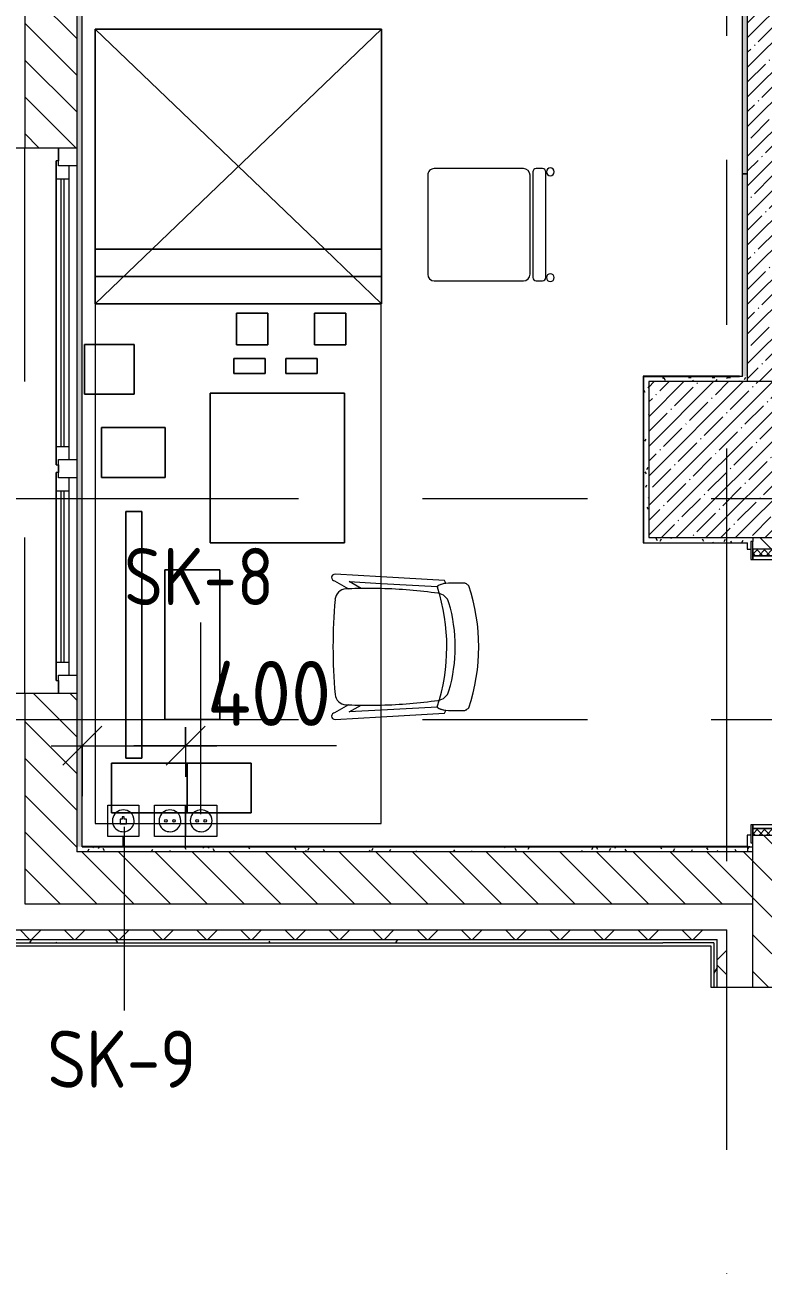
# Model space of a CAD drawing. Header units: millimetres. Extents: x -2911 to 185427, y -8553 to 29000.
# Drawn here: x 30610 to 33450, y 19200 to 23973 of the extents above; entities that cross this region are included whole.
import ezdxf

# ---------------------------------------------------------------- set-up
doc = ezdxf.new("R2010")
doc.units = ezdxf.units.MM
doc.linetypes.add('Осевая', pattern=[3175, 635, -476.25, 1587.5, -476.25])
for name, color, linetype, lineweight in [('A-ANNO-DIMS', 7, 'Continuous', 9), ('A-ANNO-DIMS-100', 7, 'Continuous', 9), ('A-DETL-GENF', 7, 'Continuous', 9), ('A-DOOR', 7, 'Continuous', 9), ('A-DOOR-1', 7, 'Continuous', 13), ('A-DOOR-FRAM', 7, 'Continuous', 13), ('A-DOOR-FRAM-1', 7, 'Continuous', 9), ('A-GLAZ', 7, 'Continuous', 9), ('A-GLAZ-1', 7, 'Continuous', 13), ('A-WALL', 7, 'Continuous', 9), ('E-ELEC-FIXT-IDEN', 7, 'Continuous', 9), ('I-WALL', 7, 'Continuous', 9), ('S-COLS', 7, 'Continuous', 9), ('Оси-2', 7, 'Осевая', 9), ('Электрические приборы', 7, 'Continuous', 9)]:
    doc.layers.add(name, color=color, linetype=linetype, lineweight=lineweight)
for name, color, linetype, lineweight, true_color in [('A-WALL-1', 7, 'Continuous', 9, 0x3c3c3c), ('A-WALL-FNSH-1', 7, 'Continuous', 9, 0x3c3c3c), ('I-FURN-1', 7, 'Continuous', 9, 0xf0f0f0), ('Оси розеток', 7, 'Continuous', 9, 0xff1e23)]:
    doc.layers.add(name, color=color, linetype=linetype, lineweight=lineweight, true_color=true_color)
doc.styles.add('GOST Common', font='GOST_Common.ttf', dxfattribs={"width": 0.9, "height": 220})
doc.styles.add('ISOCPEUR', font='isocpeur.ttf', dxfattribs={"width": 0.9, "height": 250})
doc.dimstyles.new('ISO-2_5_0_9К_БОЛЬШОЙ_2', dxfattribs={"dimscale": 304.8, "dimtxt": 248.995294, "dimasz": 0.492126, "dimexe": 0.393701, "dimexo": 0.984252, "dimgap": 0, "dimtad": 1, "dimdec": 0, "dimrnd": 10, "dimzin": 0, "dimdsep": 46, "dimtxsty": 'ISOCPEUR', "dimblk1": 'OBLIQUE', "dimblk2": 'OBLIQUE', "dimsah": 1, "dimcen": 0.09, "dimdle": 0.393701, "dimazin": 0, "dimtfac": 1, "dimtdec": 4, "dimtix": 1, "dimtmove": 1, "dimatfit": 3, "dimfxl": 1, "dimtvp": 1, "dimtolj": 1, "dimtzin": 0, "dimarcsym": 2})
pattern_1 = [(135, (0, 0), (-70.71068, -70.71068), [])]
pattern_2 = [(0, (0, 0), (406.4, 101.6), [33.528, -271.272, 33.528, -271.272, -1625.6]), (0, (0, 0), (406.4, 101.6), [-609.6, 33.528, -576.072, 33.528, -271.272, -711.2]), (0, (0, 0), (406.4, 101.6), [-1524, 33.528, -169.672, 33.528, -474.472]), (120, (152.4, 50.8), (-291.18818, 301.15272), [33.528, -271.272, 33.528, -271.272, -1625.6]), (120, (152.4, 50.8), (-291.18818, 301.15272), [-609.6, 33.528, -576.072, 33.528, -271.272, -711.2]), (120, (152.4, 50.8), (-291.18818, 301.15272), [-1524, 33.528, -169.672, 33.528, -474.472]), (240, (203.2, 254), (-115.21182, -402.75272), [33.528, -271.272, 33.528, -271.272, -1625.6]), (240, (203.2, 254), (-115.21182, -402.75272), [-609.6, 33.528, -576.072, 33.528, -271.272, -711.2]), (240, (203.2, 254), (-115.21182, -402.75272), [-1524, 33.528, -169.672, 33.528, -474.472])]
pattern_3 = [(135, (0, 0), (-84.8528, -84.8528), []), (225, (0, 0), (84.8528, -84.8528), [])]
pattern_4 = [(0, (0, 0), (121.92, 30.48), [10.058, -81.382, 10.058, -81.382, -487.68]), (0, (0, 0), (121.92, 30.48), [-182.88, 10.058, -172.822, 10.058, -81.382, -213.36]), (0, (0, 0), (121.92, 30.48), [-457.2, 10.058, -50.902, 10.058, -142.342]), (120, (45.72, 15.24), (-87.356454, 90.345817), [10.058, -81.382, 10.058, -81.382, -487.68]), (120, (45.72, 15.24), (-87.356454, 90.345817), [-182.88, 10.058, -172.822, 10.058, -81.382, -213.36]), (120, (45.72, 15.24), (-87.356454, 90.345817), [-457.2, 10.058, -50.902, 10.058, -142.342]), (240, (60.96, 76.2), (-34.563546, -120.825817), [10.058, -81.382, 10.058, -81.382, -487.68]), (240, (60.96, 76.2), (-34.563546, -120.825817), [-182.88, 10.058, -172.822, 10.058, -81.382, -213.36]), (240, (60.96, 76.2), (-34.563546, -120.825817), [-457.2, 10.058, -50.902, 10.058, -142.342])]

# ---------------------------------------------------------------- blocks, each defined once
blk = doc.blocks.new('120_Окно_СКБ_2Ст - 120_Окно_СКБ_2Ст 2100х1800 _мал створка справа_-24235684-План размещения напольных электротехнических лючков и розеток 2 этажа в осях 1-12')
at = {"layer": 'A-GLAZ'}
for p, q in [((-930, 50), (100, 50)), ((270, 50), (930, 50)), ((-1050, 30), (-1000, 30)), ((100, 40), (-930, 40)), ((170, 30), (200, 30)), ((930, 40), (270, 40)), ((1000, 30), (1050, 30))]:
    blk.add_line(p, q, dxfattribs=at)
at = {"layer": 'A-GLAZ-1'}
for p, q in [((-1050, 30), (-1050, 100)), ((-1050, 100), (-980, 100)), ((-980, 100), (-980, 30)), ((150, 30), (150, 100)), ((150, 100), (220, 100)), ((220, 100), (220, 30)), ((980, 30), (980, 100)), ((980, 100), (1050, 100)), ((1050, 100), (1050, 30)), ((150, 70), (-980, 70)), ((-980, 70), (-980, 30)), ((-930, 20), (-930, 70)), ((100, 20), (100, 70)), ((150, 30), (150, 70)), ((980, 70), (220, 70)), ((220, 70), (220, 30)), ((270, 20), (270, 70)), ((930, 20), (930, 70)), ((980, 30), (980, 70)), ((-980, 30), (-1050, 30)), ((-980, 30), (-1000, 30)), ((-1000, 30), (-1000, 20)), ((-1000, 20), (170, 20)), ((170, 20), (-1000, 20)), ((220, 30), (150, 30)), ((170, 30), (150, 30)), ((170, 20), (170, 30)), ((220, 30), (200, 30)), ((200, 30), (200, 20)), ((200, 20), (1000, 20)), ((1000, 20), (200, 20)), ((1050, 30), (980, 30)), ((1000, 30), (980, 30)), ((1000, 20), (1000, 30))]:
    blk.add_line(p, q, dxfattribs=at)
blk = doc.blocks.new('BSC_Колонна _Прямоугольная - 600х600-V39-План размещения напольных электротехнических лючков и розеток 2 этажа в осях 1-12')
at = {"layer": 'S-COLS'}
h = blk.add_hatch(dxfattribs=at)
h.set_pattern_fill('FP_48', color=256, style=0, pattern_type=2)
h.set_pattern_definition([(45, (-33310, -22300), (-57.02463, 57.02463), []), (45, (-33252.975, -22300), (-57.02463, 57.02463), [100.806, -20.161, 3.353, -16.808])])
h.paths.add_polyline_path([(-300, -300), (300, -300), (300, 300), (-300, 300), (-300, -137.8)])
for p, q in [((300, 300), (-300, 300)), ((-300, 300), (-300, -300)), ((300, -300), (300, 300)), ((-300, -300), (300, -300))]:
    blk.add_line(p, q, dxfattribs=at)
blk = doc.blocks.new('110_Дверь_СКБ_1Ст_Внутренняя1 - Д-4б _огнестойкая EI 30_-32701367-План размещения напольных электротехнических лючков и розеток 2 этажа в осях 1-12')
at = {"layer": 'A-DOOR'}
h = blk.add_hatch(dxfattribs=at)
h.set_pattern_fill('FP_13', color=256, style=0, pattern_type=2)
h.set_pattern_definition([(135, (1751.41, 164.685), (-14.14214, -14.14214), []), (225, (1751.41, 164.685), (14.14214, -14.14214), [])])
h.paths.add_polyline_path([(562.5, 100), (537.5, 100), (537.5, -100), (562.5, -100)])
at = {"layer": 'A-DOOR-FRAM-1'}
h = blk.add_hatch(dxfattribs=at)
h.set_pattern_fill('FP_14', color=256, style=0, pattern_type=2)
h.set_pattern_definition([(45, (-371.384, 164.685), (-14.1421, 14.1421), []), (135, (-371.384, 164.685), (-14.1421, -14.1421), [])])
h.paths.add_polyline_path([(-512.5, 100), (-537.5, 100), (-537.5, -100), (-512.5, -100)])
at = {"layer": 'A-DOOR'}
blk.add_arc((-487.5, 100), 1000, 360, 90, dxfattribs=at)
at = {"layer": 'A-DOOR-1'}
for p, q in [((-487.5, 1100), (-487.5, 100)), ((-447.5, 1100), (-487.5, 1100)), ((-447.5, 100), (-447.5, 1100)), ((-487.5, 100), (-447.5, 100))]:
    blk.add_line(p, q, dxfattribs=at)
at = {"layer": 'A-DOOR-FRAM'}
for p, q in [((-497.5, 108), (-567.5, 108)), ((-567.5, 108), (-567.5, 100)), ((-567.5, 100), (-497.5, 100)), ((-512.5, 100), (-537.5, 100)), ((-537.5, 100), (-537.5, -100)), ((-487.5, 100), (-512.5, 100)), ((-512.5, 100), (-512.5, 20)), ((-512.5, -100), (-512.5, 100)), ((-497.5, 100), (-512.5, 100)), ((-512.5, 100), (-512.5, 99)), ((-512.5, 99), (-497.5, 99)), ((-497.5, 100), (-497.5, 108)), ((-497.5, 99), (-497.5, 100)), ((-487.5, 60), (-487.5, 100)), ((512.5, 100), (512.5, 60)), ((537.5, 100), (512.5, 100)), ((592.5, 108), (522.5, 108)), ((522.5, 108), (522.5, 100)), ((537.5, 100), (522.5, 100)), ((522.5, 100), (522.5, 99)), ((522.5, 100), (592.5, 100)), ((522.5, 99), (537.5, 99)), ((537.5, 20), (537.5, 100)), ((562.5, 100), (537.5, 100)), ((537.5, 100), (537.5, -100)), ((537.5, 99), (537.5, 100)), ((562.5, -100), (562.5, 100)), ((592.5, 100), (592.5, 108)), ((-477.5, 60), (-487.5, 60)), ((-477.5, 20), (-477.5, 60)), ((512.5, 60), (502.5, 60)), ((502.5, 60), (502.5, 20)), ((-512.5, 20), (-477.5, 20)), ((-497.5, 20), (-512.5, 20)), ((-512.5, 20), (-512.5, -100)), ((-497.5, -100), (-497.5, 20)), ((502.5, 20), (537.5, 20)), ((537.5, 20), (522.5, 20)), ((522.5, 20), (522.5, -100)), ((537.5, -100), (537.5, 20)), ((-497.5, -100), (-567.5, -100)), ((-567.5, -100), (-567.5, -108)), ((-567.5, -108), (-497.5, -108)), ((-537.5, -100), (-512.5, -100)), ((-512.5, -100), (-497.5, -100)), ((-497.5, -108), (-497.5, -100)), ((522.5, -100), (537.5, -100)), ((592.5, -100), (522.5, -100)), ((522.5, -100), (522.5, -108)), ((522.5, -108), (592.5, -108)), ((537.5, -100), (562.5, -100)), ((592.5, -108), (592.5, -100))]:
    blk.add_line(p, q, dxfattribs=at)
blk = doc.blocks.new('Chair_1 noor 78578 - 53-33117017-План размещения напольных электротехнических лючков и розеток 2 этажа в осях 1-12')
at = {"layer": 'I-FURN-1'}
for p, q in [((-130.5, 405.7), (-130.5, 344.8)), ((359.1, 344.8), (359.1, 405.7)), ((-141.2, 329.7), (-155, 85.9)), ((-129.6, 85.9), (-117.3, 302)), ((345.9, 302), (358.2, 85.9)), ((383.6, 85.9), (369.8, 329.7)), ((-155, 85.9), (-165.1, -92)), ((-136.5, -37.1), (-129.6, 85.9)), ((358.2, 85.9), (365.1, -37.1)), ((393.7, -92), (383.6, 85.9)), ((-110.2, 8.6), (-136.5, -37.1)), ((365.1, -37.1), (338.8, 8.6)), ((-139.7, -93.5), (-108.8, -39.9)), ((337.4, -39.9), (368.3, -93.5))]:
    blk.add_line(p, q, dxfattribs=at)
for centre, radius, start, end in [((114.3, -271.9), 732.8, 71.3174, 108.6833), ((114.3, -279.3), 660.4, 111.7, 112.7563), ((-37.4, 344.8), 93.1, 180, 204.9864), ((-37.4, 344.8), 93.1, 186.4785, 204.9864), ((114.3, -408), 746, 71.9445, 107.8276), ((-41.4, 297.5), 50.8, 106.1735, 171.9659), ((114.3, -239.2), 609.6, 73.8265, 106.1735), ((270, 297.5), 50.8, 8.0341, 73.8265), ((266, 344.8), 93.1, 334.477, 360), ((266, 344.8), 93.1, 335.0136, 353.5215), ((114.3, -279.3), 660.4, 67.2437, 68.3), ((-116, 308.2), 6.35, 204.9864, 258.4091), ((-116, 308.2), 6.35, 204.9864, 287.8276), ((1798.9, 37.7), 1909.3, 171.9659, 178.5536), ((-1570.3, 37.7), 1909.3, 1.4464, 8.0341), ((344.3, 307.4), 6.35, 281.4186, 334.477), ((344.6, 308.2), 6.35, 281.5909, 335.0136), ((1798.9, 37.7), 1909.3, 178.5536, 182.6261), ((-1570.3, 37.7), 1909.3, 357.3739, 1.4464), ((1798.9, 37.7), 1909.3, 180.8761, 182.3307), ((-1570.3, 37.7), 1909.3, 357.6693, 359.1239), ((-152.4, -92.7), 12.7, 176.75, 356.75), ((-64, -47.7), 44.5, 182.6261, 265.0912), ((114.8, 2033.8), 2133.6, 265.0912, 274.9044), ((292.6, -47.7), 44.4, 275.9396, 357.3739), ((381, -92.7), 12.7, 183.25, 3.25)]:
    blk.add_arc(centre, radius, start, end, dxfattribs=at)
for points in [[(-120.4, 422.3), (-122, 420.8), (-124.7, 417.8), (-127.8, 413.5), (-129.8, 409.4), (-130.4, 406.9), (-130.5, 405.7)], [(359.1, 405.7), (359, 406.9), (358.4, 409.4), (356.4, 413.5), (353.3, 417.8), (350.6, 420.8), (349, 422.3)]]:
    blk.add_open_spline(points, degree=3, dxfattribs=at)
blk = doc.blocks.new('Стол базовый прямоугольный - 52-33116902-План размещения напольных электротехнических лючков и розеток 2 этажа в осях 1-12')
at = {"layer": 'I-FURN-1'}
for p, q in [((652, 550), (-1000, 550)), ((-1000, 550), (-1000, -550)), ((843.8, 550), (652, 550)), ((1000, 550), (843.8, 550)), ((1000, -550), (1000, 550)), ((-1000, -550), (1000, -550))]:
    blk.add_line(p, q, dxfattribs=at)
blk = doc.blocks.new('Шкаф параметрический - 6-33117517-План размещения напольных электротехнических лючков и розеток 2 этажа в осях 1-12')
at = {"layer": 'I-FURN-1'}
for p, q in [((0, 1057), (882.5, 210)), ((1101.3, 1057), (0, 1057)), ((0, 1057), (0, 210)), ((0, 210), (0, 1057)), ((0, 1057), (1101.3, 1057)), ((218.8, 210), (1101.3, 1057)), ((1101.3, 210), (1101.3, 1057)), ((1101.3, 1057), (1101.3, 210)), ((0, 0), (218.8, 210)), ((0, 210), (0, 0)), ((0, 0), (0, 210)), ((882.5, 210), (1101.3, 0)), ((1101.3, 0), (1101.3, 210)), ((1101.3, 210), (1101.3, 0)), ((0, 0), (1101.3, 0)), ((1100, 0), (0, 0)), ((1101.3, 0), (1100, 0))]:
    blk.add_line(p, q, dxfattribs=at)
blk = doc.blocks.new('Шкаф параметрический - 7-33117743-План размещения напольных электротехнических лючков и розеток 2 этажа в осях 1-12')
at = {"layer": 'I-FURN-1'}
for p, q in [((0, 1057), (882.5, 210)), ((1101.3, 1057), (0, 1057)), ((0, 1057), (0, 210)), ((0, 210), (0, 1057)), ((0, 1057), (1101.3, 1057)), ((218.8, 210), (1101.3, 1057)), ((1101.3, 210), (1101.3, 1057)), ((1101.3, 1057), (1101.3, 210)), ((0, 0), (218.8, 210)), ((0, 210), (0, 0)), ((0, 0), (0, 210)), ((882.5, 210), (1101.3, 0)), ((1101.3, 0), (1101.3, 210)), ((1101.3, 210), (1101.3, 0)), ((0, 0), (1101.3, 0)), ((1100, 0), (0, 0)), ((1101.3, 0), (1100, 0))]:
    blk.add_line(p, q, dxfattribs=at)
blk = doc.blocks.new('Шкаф параметрический - 8-33117877-План размещения напольных электротехнических лючков и розеток 2 этажа в осях 1-12')
at = {"layer": 'I-FURN-1'}
for p, q in [((0, 1057), (882.5, 210)), ((1101.3, 1057), (0, 1057)), ((0, 1057), (0, 210)), ((0, 210), (0, 1057)), ((0, 1057), (1101.3, 1057)), ((218.8, 210), (1101.3, 1057)), ((1101.3, 210), (1101.3, 1057)), ((1101.3, 1057), (1101.3, 210)), ((0, 0), (218.8, 210)), ((0, 210), (0, 0)), ((0, 0), (0, 210)), ((882.5, 210), (1101.3, 0)), ((1101.3, 0), (1101.3, 210)), ((1101.3, 210), (1101.3, 0)), ((0, 0), (1101.3, 0)), ((1100, 0), (0, 0)), ((1101.3, 0), (1100, 0))]:
    blk.add_line(p, q, dxfattribs=at)
blk = doc.blocks.new('Электрика - 5-33119655-План размещения напольных электротехнических лючков и розеток 2 этажа в осях 1-12')
at = {"layer": 'I-FURN-1'}
for p, q in [((61, 0), (0, 0)), ((0, 0), (0, -949)), ((0, -949), (0, 0)), ((0, 0), (61, 0)), ((61, -949), (61, 0)), ((61, 0), (61, -949)), ((0, -949), (61, -949)), ((61, -949), (0, -949))]:
    blk.add_line(p, q, dxfattribs=at)
blk = doc.blocks.new('Электрика - 3_1-33119465-План размещения напольных электротехнических лючков и розеток 2 этажа в осях 1-12')
at = {"layer": 'I-FURN-1'}
for p, q in [((211, 0), (0, 0)), ((0, 0), (0, -575.7)), ((0, -575.7), (0, 0)), ((0, 0), (211, 0)), ((211, -575.7), (211, 0)), ((211, 0), (211, -575.7)), ((0, -575.7), (211, -575.7)), ((211, -575.7), (0, -575.7))]:
    blk.add_line(p, q, dxfattribs=at)
blk = doc.blocks.new('Электрика - 3-33119734-План размещения напольных электротехнических лючков и розеток 2 этажа в осях 1-12')
at = {"layer": 'I-FURN-1'}
for p, q in [((536, 0), (0, 0)), ((0, 0), (0, -191.8)), ((0, -191.8), (0, 0)), ((0, 0), (245, 0)), ((245, 0), (536, 0)), ((536, -191.8), (536, 0)), ((536, 0), (536, -191.8)), ((0, -191.8), (536, -191.8)), ((245, -191.8), (0, -191.8)), ((536, -191.8), (245, -191.8))]:
    blk.add_line(p, q, dxfattribs=at)
blk = doc.blocks.new('Электрика - 4-33119910-План размещения напольных электротехнических лючков и розеток 2 этажа в осях 1-12')
at = {"layer": 'I-FURN-1'}
for p, q in [((245, 0), (0, 0)), ((0, 0), (0, -191.8)), ((0, -191.8), (0, 0)), ((0, 0), (245, 0)), ((245, -191.8), (245, 0)), ((245, 0), (245, -191.8)), ((0, -191.8), (245, -191.8)), ((245, -191.8), (0, -191.8))]:
    blk.add_line(p, q, dxfattribs=at)
blk = doc.blocks.new('Стул Breuer - 54-33120086-План размещения напольных электротехнических лючков и розеток 2 этажа в осях 1-12')
at = {"layer": 'I-FURN-1'}
for p, q in [((190.5, 241.3), (-190.5, 241.3)), ((-215.9, 215.9), (-215.9, -127)), ((215.9, -127), (215.9, 215.9)), ((-215.9, -176.2), (-215.9, -200.8)), ((203.2, -163.5), (-203.2, -163.5)), ((-190.5, -152.4), (190.5, -152.4)), ((215.9, -200.8), (215.9, -176.2)), ((-203.2, -213.5), (203.2, -213.5))]:
    blk.add_line(p, q, dxfattribs=at)
for centre, radius, start, end in [((-190.5, 215.9), 25.4, 90, 180), ((190.5, 215.9), 25.4, 0, 90), ((-190.5, -127), 25.4, 180, 270), ((190.5, -127), 25.4, 270, 360), ((-203.2, -176.2), 12.7, 90, 180), ((203.2, -176.2), 12.7, 360, 90), ((-203.5, -230.6), 15.1, 360, 180), ((-203.5, -230.6), 15.1, 180, 360), ((-203.2, -200.8), 12.7, 180, 270), ((203.7, -230.6), 15.1, 360, 180), ((203.7, -230.6), 15.1, 180, 360), ((203.2, -200.8), 12.7, 270, 360)]:
    blk.add_arc(centre, radius, start, end, dxfattribs=at)
blk = doc.blocks.new('Блок Розеток и Выключателей - Блок Розеток и Выключателей_SK8-33121905-План размещения напольных электротехнических лючков и розеток 2 этажа в осях 1-12')
at = {"layer": 'A-DETL-GENF'}
for p, q in [((-120, -40), (0, -40)), ((-120, -130), (-120, -40)), ((0, -40), (120, -40)), ((0, -130), (0, -40)), ((0, -40), (0, -130)), ((120, -40), (120, -130)), ((-120, -160), (-120, -130)), ((0, -160), (0, -130)), ((0, -130), (0, -160)), ((120, -130), (120, -160)), ((-6.6, -160), (-120, -160)), ((0, -160), (-6.6, -160)), ((120, -160), (0, -160))]:
    blk.add_line(p, q, dxfattribs=at)
for centre in [(-75.6, -100), (-44.4, -100), (44.4, -100), (75.6, -100)]:
    blk.add_circle(centre, 4.8, dxfattribs=at)
for centre, start, end in [((-60, -100), 311.4639, 180), ((60, -100), 311.4639, 180), ((-60, -100), 180, 228.5361), ((-60, -100), 228.5361, 311.4639), ((60, -100), 180, 228.5361), ((60, -100), 228.5361, 311.4639)]:
    blk.add_arc(centre, 42, start, end, dxfattribs=at)
at = {"layer": 'Оси розеток'}
blk.add_line((0, 0), (0, -40), dxfattribs=at)
blk = doc.blocks.new('Блок Розеток и Выключателей - Блок Розеток и Выключателей_SK9-33121997-План размещения напольных электротехнических лючков и розеток 2 этажа в осях 1-12')
at = {"layer": 'A-DETL-GENF'}
for p, q in [((-60, -40), (60, -40)), ((-60, -130), (-60, -40)), ((60, -40), (60, -160)), ((-12, -88), (-12, -106.6)), ((12, -88), (-12, -88)), ((12, -106.6), (12, -88)), ((-60, -160), (-60, -130)), ((-12, -106.6), (-3.8, -106.6)), ((-3.8, -106.6), (-3.8, -115.6)), ((-3.8, -115.6), (3.8, -115.6)), ((3.8, -106.6), (12, -106.6)), ((3.8, -115.6), (3.8, -106.6)), ((44.7, -160), (-60, -160)), ((60, -160), (44.7, -160))]:
    blk.add_line(p, q, dxfattribs=at)
for start, end in [(311.4639, 180), (180, 228.5361), (228.5361, 311.4639)]:
    blk.add_arc((0, -100), 42, start, end, dxfattribs=at)
at = {"layer": 'Оси розеток'}
blk.add_line((0, 0), (0, -40), dxfattribs=at)
blk = doc.blocks.new('Электрика - 27-33122277-План размещения напольных электротехнических лючков и розеток 2 этажа в осях 1-12')
at = {"layer": 'I-FURN-1'}
for p, q in [((517.4, 0), (0, 0)), ((0, 0), (0, -575.7)), ((0, -575.7), (0, 0)), ((0, 0), (517.4, 0)), ((517.4, -575.7), (517.4, 0)), ((517.4, 0), (517.4, -575.7)), ((0, -575.7), (517.4, -575.7)), ((517.4, -575.7), (0, -575.7))]:
    blk.add_line(p, q, dxfattribs=at)
blk = doc.blocks.new('Электрика - 28-33122356-План размещения напольных электротехнических лючков и розеток 2 этажа в осях 1-12')
at = {"layer": 'I-FURN-1'}
for p, q in [((245, 0), (0, 0)), ((0, 0), (0, -191.8)), ((0, -191.8), (0, 0)), ((0, 0), (245, 0)), ((245, -191.8), (245, 0)), ((245, 0), (245, -191.8)), ((0, -191.8), (245, -191.8)), ((245, -191.8), (0, -191.8))]:
    blk.add_line(p, q, dxfattribs=at)
blk = doc.blocks.new('Электрика - 37-33122538-План размещения напольных электротехнических лючков и розеток 2 этажа в осях 1-12')
at = {"layer": 'I-FURN-1'}
for p, q in [((189.8, 0), (0, 0)), ((0, 0), (0, -191.8)), ((0, -191.8), (0, 0)), ((0, 0), (149, 0)), ((149, 0), (189.8, 0)), ((189.8, -191.8), (189.8, 0)), ((189.8, 0), (189.8, -191.8)), ((0, -191.8), (189.8, -191.8)), ((149, -191.8), (0, -191.8)), ((189.8, -191.8), (149, -191.8))]:
    blk.add_line(p, q, dxfattribs=at)
blk = doc.blocks.new('Электрика - 36-33122680-План размещения напольных электротехнических лючков и розеток 2 этажа в осях 1-12')
at = {"layer": 'I-FURN-1'}
for p, q in [((120.5, 0), (0, 0)), ((0, 0), (0, -57.1)), ((0, -57.1), (0, 0)), ((0, 0), (120.5, 0)), ((120.5, -57.1), (120.5, 0)), ((120.5, 0), (120.5, -57.1)), ((0, -57.1), (120.5, -57.1)), ((120.5, -57.1), (0, -57.1))]:
    blk.add_line(p, q, dxfattribs=at)
blk = doc.blocks.new('Электрика - 10_1-33122771-План размещения напольных электротехнических лючков и розеток 2 этажа в осях 1-12')
at = {"layer": 'I-FURN-1'}
for p, q in [((120.5, 0), (0, 0)), ((0, 0), (0, -57.1)), ((0, -57.1), (0, 0)), ((0, 0), (120.5, 0)), ((120.5, -57.1), (120.5, 0)), ((120.5, 0), (120.5, -57.1)), ((0, -57.1), (120.5, -57.1)), ((120.5, -57.1), (0, -57.1))]:
    blk.add_line(p, q, dxfattribs=at)
blk = doc.blocks.new('Электрика - 21-33122995-План размещения напольных электротехнических лючков и розеток 2 этажа в осях 1-12')
at = {"layer": 'I-FURN-1'}
for p, q in [((1101.3, 0), (0, 0)), ((0, 0), (0, -105)), ((0, -105), (0, 0)), ((0, 0), (1.3, 0)), ((1.3, 0), (1101.3, 0)), ((1101.3, -105), (1101.3, 0)), ((1101.3, 0), (1101.3, -105)), ((0, -105), (1101.3, -105)), ((1101.3, -105), (0, -105))]:
    blk.add_line(p, q, dxfattribs=at)
blk = doc.blocks.new('Электрика - 22-33123080-План размещения напольных электротехнических лючков и розеток 2 этажа в осях 1-12')
at = {"layer": 'I-FURN-1'}
for p, q in [((1101.3, 0), (0, 0)), ((0, 0), (0, -105)), ((0, -105), (0, 0)), ((0, 0), (1101.3, 0)), ((1101.3, -105), (1101.3, 0)), ((1101.3, 0), (1101.3, -105)), ((0, -105), (1101.3, -105)), ((1101.3, -105), (0, -105))]:
    blk.add_line(p, q, dxfattribs=at)
blk = doc.blocks.new('Электрика - 31_1-33123174-План размещения напольных электротехнических лючков и розеток 2 этажа в осях 1-12')
at = {"layer": 'I-FURN-1'}
for p, q in [((120.5, 0), (0, 0)), ((0, 0), (0, -121.8)), ((0, -121.8), (0, 0)), ((0, 0), (120.5, 0)), ((120.5, -121.8), (120.5, 0)), ((120.5, 0), (120.5, -121.8)), ((0, -121.8), (120.5, -121.8)), ((120.5, -121.8), (0, -121.8))]:
    blk.add_line(p, q, dxfattribs=at)
blk = doc.blocks.new('DIMBLOCK53-План размещения напольных электротехнических лючков и розеток 2 этажа в осях 1-12')
at = {"layer": 'A-ANNO-DIMS-100'}
for p, q in [((30831, 21004.5), (30831, 21318.5)), ((31228.3, 21270), (31228.3, 21078.5)), ((31228.3, 21198.5), (31228.3, 21270)), ((30711, 21198.5), (31348.3, 21198.5)), ((30831, 21198.5), (30831, 21004.5)), ((31210.9, 21198.5), (31029.7, 21198.5)), ((31808.9, 21198.5), (31210.9, 21198.5))]:
    blk.add_line(p, q, dxfattribs=at)
at = {"layer": 'A-ANNO-DIMS-100', "lineweight": 20}
for p, q in [((30831, 21198.5), (30906, 21273.5)), ((31228.3, 21198.5), (31303.3, 21273.5)), ((30831, 21198.5), (30756, 21123.5)), ((31228.3, 21198.5), (31153.3, 21123.5))]:
    blk.add_line(p, q, dxfattribs=at)
at = {"layer": 'A-ANNO-DIMS-100', "color": 0, "insert": (31310.9, 21525.1), "char_height": 250, "width": 597.589, "attachment_point": 1, "line_spacing_factor": 1.149209, "style": 'ISOCPEUR'}
blk.add_mtext('400', dxfattribs=at)
blk = doc.blocks.new('_Oblique')
at = {"color": 0, "linetype": 'ByBlock', "lineweight": -2}
blk.add_line((-0.5, -0.5), (0.5, 0.5), dxfattribs=at)

msp = doc.modelspace()

# ---------------------------------------------------------------- hatches: boundary and pattern name
at = {"layer": 'I-WALL'}
h = msp.add_hatch(dxfattribs=at)
h.set_pattern_fill('FP_11', color=256, style=0, pattern_type=2)
h.set_pattern_definition(pattern_1)
h.paths.add_polyline_path([(30810, 20790), (30810, 21400), (30610, 21400), (30610, 20790), (30633.9, 20790)])
h.paths.add_polyline_path([(30810, 23500), (30810, 26880), (30610, 26880), (30610, 23500), (30633.9, 23500)])
h = msp.add_hatch(dxfattribs=at)
h.set_pattern_fill('FP_87', color=256, style=0, pattern_type=2)
h.set_pattern_definition(pattern_4)
h.paths.add_polyline_path([(30830, 20810), (30830, 26880), (30810, 26880), (30810, 20810)])
h = msp.add_hatch(dxfattribs=at)
h.set_pattern_fill('FP_87', color=256, style=0, pattern_type=2)
h.set_pattern_definition(pattern_4)
h.paths.add_polyline_path([(33370, 22620), (33390, 22620), (33390, 25600), (33370, 25600), (33370, 23208.7)])
h = msp.add_hatch(dxfattribs=at)
h.set_pattern_fill('FP_15', color=256, style=0, pattern_type=2)
h.set_pattern_definition([(45, (0, 0), (-57.02463, 57.02463), []), (45, (57.025, 0), (-57.02463, 57.02463), [100.806, -20.161, 3.353, -16.808])])
h.paths.add_polyline_path([(33390, 22600), (33610, 22600), (33610, 25600), (33390, 25600), (33390, 22620)])
h = msp.add_hatch(dxfattribs=at)
h.set_pattern_fill('FP_87', color=256, style=0, pattern_type=2)
h.set_pattern_definition(pattern_4)
h.paths.add_polyline_path([(32990, 22000), (33010, 22000), (33010, 22620), (32990, 22620), (32990, 22162.2)])
h = msp.add_hatch(dxfattribs=at)
h.set_pattern_fill('FP_87', color=256, style=0, pattern_type=2)
h.set_pattern_definition(pattern_4)
h.paths.add_polyline_path([(33010, 22600), (33390, 22600), (33390, 22620), (33010, 22620)])
h = msp.add_hatch(dxfattribs=at)
h.set_pattern_fill('FP_87', color=256, style=0, pattern_type=2)
h.set_pattern_definition(pattern_4)
h.paths.add_polyline_path([(33390, 21980), (33390, 22000), (32990, 22000), (32990, 21980), (33285.9, 21980)])
h = msp.add_hatch(dxfattribs=at)
h.set_pattern_fill('FP_87', color=256, style=0, pattern_type=2)
h.set_pattern_definition(pattern_4)
h.paths.add_polyline_path([(33410, 20790), (33410, 20825), (33402, 20825), (33402, 20855), (33390, 20855), (33390, 20790)])
h.paths.add_polyline_path([(33402, 21955), (33402, 21985), (33410, 21985), (33410, 22000), (33390, 22000), (33390, 21955)])
h = msp.add_hatch(dxfattribs=at)
h.set_pattern_fill('FP_11', color=256, style=0, pattern_type=2)
h.set_pattern_definition(pattern_1)
h.paths.add_polyline_path([(33610, 20790), (33610, 20855), (33410, 20855), (33410, 20790)])
h.paths.add_polyline_path([(33410, 21955), (33610, 21955), (33610, 22000), (33410, 22000), (33410, 21985)])
h = msp.add_hatch(dxfattribs=at)
h.set_pattern_fill('FP_87', color=256, style=0, pattern_type=2)
h.set_pattern_definition(pattern_4)
h.paths.add_polyline_path([(33285.9, 20790), (33410, 20790), (33410, 20810), (30810, 20810), (30810, 20790)])
h = msp.add_hatch(dxfattribs=at)
h.set_pattern_fill('FP_11', color=256, style=0, pattern_type=2)
h.set_pattern_definition(pattern_1)
h.paths.add_polyline_path([(33410, 20590), (33410, 20790), (30610, 20790), (30610, 20590), (33285.9, 20590)])
h = msp.add_hatch(dxfattribs=at)
h.set_pattern_fill('FP_11', color=256, style=0, pattern_type=2)
h.set_pattern_definition(pattern_1)
h.paths.add_polyline_path([(33610, 18450), (33610, 18870), (33410, 18870), (33410, 18450)])
h.paths.add_polyline_path([(33610, 20270), (33610, 20790), (33410, 20790), (33410, 20270)])
h = msp.add_hatch(dxfattribs=at)
h.set_pattern_fill('FP_92', color=256, style=0, pattern_type=2)
h.set_pattern_definition(pattern_3)
h.paths.add_polyline_path([(33273, 20453), (33273, 20490), (30473, 20490), (30473, 20453), (33260, 20453)])
h = msp.add_hatch(dxfattribs=at)
h.set_pattern_fill('FP_92', color=256, style=0, pattern_type=2)
h.set_pattern_definition(pattern_3)
h.paths.add_polyline_path([(33285.9, 18450), (33310, 18450), (33310, 18870), (33273, 18870), (33273, 18450)])
h.paths.add_polyline_path([(33273, 20270), (33310, 20270), (33310, 20490), (33273, 20490), (33273, 20453)])
h = msp.add_hatch(dxfattribs=at)
h.set_pattern_fill('FP_91', color=256, style=0, pattern_type=2)
h.set_pattern_definition(pattern_2)
h.paths.add_polyline_path([(33158.8, 20440), (33260, 20440), (33260, 20453), (30460, 20453), (30460, 20440), (33064, 20440)])
h = msp.add_hatch(dxfattribs=at)
h.set_pattern_fill('FP_91', color=256, style=0, pattern_type=2)
h.set_pattern_definition(pattern_2)
h.paths.add_polyline_path([(33273, 18470), (33273, 18870), (33260, 18870), (33260, 18470)])
h.paths.add_polyline_path([(33273, 20270), (33273, 20453), (33260, 20453), (33260, 20270)])

# ---------------------------------------------------------------- linework, layer by layer
at = {"layer": 'A-WALL'}
for p, q in [((30830, 20810), (30830, 26860)), ((32990, 21980), (33390, 21980)), ((33390, 21955), (33390, 21980)), ((33410, 22000), (33410, 21985)), ((30830, 20810), (33410, 20810)), ((33410, 20790), (33410, 20825)), ((33410, 20790), (30810, 20790)), ((33410, 20270), (33410, 20790)), ((30510, 20490), (33310, 20490)), ((33310, 20270), (33310, 20490)), ((30473, 20453), (33273, 20453)), ((33260, 20440), (33064, 20440)), ((33260, 20440), (33260, 20270)), ((33273, 20270), (33273, 20453))]:
    msp.add_line(p, q, dxfattribs=at)
at = {"layer": 'A-WALL-1'}
for p, q in [((30810, 26880), (30810, 20790)), ((30610, 26500), (30610, 23500)), ((33390, 22600), (33390, 25600)), ((30460, 23500), (30810, 23500)), ((33370, 23400), (33370, 23399)), ((32990, 22620), (32990, 21980)), ((33370, 22620), (33359, 22620)), ((33390, 21955), (33402, 21955)), ((30810, 21400), (30460, 21400)), ((30610, 21400), (30610, 20590)), ((33402, 20855), (33390, 20855)), ((33390, 20810), (33390, 20790)), ((30610, 20590), (33410, 20590)), ((30460, 20440), (33064, 20440)), ((33260, 20270), (33630, 20270))]:
    msp.add_line(p, q, dxfattribs=at)
at = {"layer": 'A-WALL-FNSH-1'}
for p, q in [((30831, 20811), (30831, 26859)), ((33369, 25600), (33369, 22620)), ((33370, 23400), (33370, 25600)), ((33390, 23400), (33370, 23400)), ((33370, 22620), (33370, 23399)), ((33370, 23399), (33390, 23399)), ((32989, 22621), (32989, 21979)), ((33359, 22621), (32989, 22621)), ((32990, 22620), (33359, 22620)), ((33359, 22620), (33359, 22621)), ((32989, 21979), (33389, 21979)), ((33389, 21979), (33389, 21955)), ((33389, 21955), (33390, 21955)), ((33389, 20811), (30831, 20811)), ((33389, 20855), (33389, 20811)), ((33390, 20855), (33389, 20855)), ((33390, 20810), (33390, 20855)), ((30449, 20429), (33249, 20429)), ((33249, 20429), (33249, 20270)), ((33249, 20270), (33260, 20270))]:
    msp.add_line(p, q, dxfattribs=at)
at = {"layer": 'E-ELEC-FIXT-IDEN'}
for p, q in [((31286.6, 20936.1), (31286.6, 21673.4)), ((30991.7, 20887), (30991.7, 20180.4))]:
    msp.add_line(p, q, dxfattribs=at)
at = {"layer": 'I-WALL'}
for p, q in [((30610, 22600), (30610, 23500)), ((30610, 21400), (30610, 22000))]:
    msp.add_line(p, q, dxfattribs=at)
at = {"layer": 'Оси-2'}
for p, q in [((33310, 593.7), (33310, 24898.1)), ((389, 22150), (35990, 22150)), ((389, 21300), (35990, 21300))]:
    msp.add_line(p, q, dxfattribs=at)

# ---------------------------------------------------------------- block references
at = {"layer": 'A-DOOR', "rotation": 270}
msp.add_blockref('110_Дверь_СКБ_1Ст_Внутренняя1 - Д-4б _огнестойкая EI 30_-32701367-План размещения напольных электротехнических лючков и розеток 2 этажа в осях 1-12', (33510, 21417.5), dxfattribs=at)
at = {"layer": 'A-GLAZ', "rotation": 269.9999999999999}
msp.add_blockref('120_Окно_СКБ_2Ст - 120_Окно_СКБ_2Ст 2100х1800 _мал створка справа_-24235684-План размещения напольных электротехнических лючков и розеток 2 этажа в осях 1-12', (30710, 22450), dxfattribs=at)
at = {"layer": 'I-FURN-1'}
for name in ['Шкаф параметрический - 6-33117517-План размещения напольных электротехнических лючков и розеток 2 этажа в осях 1-12', 'Шкаф параметрический - 7-33117743-План размещения напольных электротехнических лючков и розеток 2 этажа в осях 1-12', 'Шкаф параметрический - 8-33117877-План размещения напольных электротехнических лючков и розеток 2 этажа в осях 1-12']:
    msp.add_blockref(name, (30881, 22899), dxfattribs=at)
for name, p, rotation in [('Стул Breuer - 54-33120086-План размещения напольных электротехнических лючков и розеток 2 этажа в осях 1-12', (32400.8, 23203.4), 89.99999999999959), ('Электрика - 22-33123080-План размещения напольных электротехнических лючков и розеток 2 этажа в осях 1-12', (31982.3, 23004), 180), ('Электрика - 21-33122995-План размещения напольных электротехнических лючков и розеток 2 этажа в осях 1-12', (31982.3, 22899), 180), ('Стол базовый прямоугольный - 52-33116902-План размещения напольных электротехнических лючков и розеток 2 этажа в осях 1-12', (31431, 21899), 90.00000000000004), ('Электрика - 31_1-33123174-План размещения напольных электротехнических лючков и розеток 2 этажа в осях 1-12', (31544.5, 22741.7), 180), ('Электрика - 31_1-33123174-План размещения напольных электротехнических лючков и розеток 2 этажа в осях 1-12', (31844.5, 22741.7), 180), ('Электрика - 37-33122538-План размещения напольных электротехнических лючков и розеток 2 этажа в осях 1-12', (31030, 22551), 180), ('Электрика - 36-33122680-План размещения напольных электротехнических лючков и розеток 2 этажа в осях 1-12', (31535, 22631.7), 180), ('Электрика - 10_1-33122771-План размещения напольных электротехнических лючков и розеток 2 этажа в осях 1-12', (31735, 22631.7), 180), ('Электрика - 27-33122277-План размещения напольных электротехнических лючков и розеток 2 этажа в осях 1-12', (31840, 21980), 180), ('Электрика - 28-33122356-План размещения напольных электротехнических лючков и розеток 2 этажа в осях 1-12', (31150, 22231), 180), ('Электрика - 5-33119655-План размещения напольных электротехнических лючков и розеток 2 этажа в осях 1-12', (31060, 21151), 180), ('Электрика - 3_1-33119465-План размещения напольных электротехнических лючков и розеток 2 этажа в осях 1-12', (31360, 21300), 180), ('Chair_1 noor 78578 - 53-33117017-План размещения напольных электротехнических лючков и розеток 2 этажа в осях 1-12', (31895.1, 21693.7), 270), ('Электрика - 3-33119734-План размещения напольных электротехнических лючков и розеток 2 этажа в осях 1-12', (31480, 20940), 180), ('Электрика - 4-33119910-План размещения напольных электротехнических лючков и розеток 2 этажа в осях 1-12', (31480, 20940), 180)]:
    msp.add_blockref(name, p, dxfattribs=dict(at, rotation=rotation))
at = {"layer": 'S-COLS'}
msp.add_blockref('BSC_Колонна _Прямоугольная - 600х600-V39-План размещения напольных электротехнических лючков и розеток 2 этажа в осях 1-12', (33310, 22300), dxfattribs=at)
at = {"layer": 'Электрические приборы', "rotation": 180}
for name, p in [('Блок Розеток и Выключателей - Блок Розеток и Выключателей_SK9-33121997-План размещения напольных электротехнических лючков и розеток 2 этажа в осях 1-12', (30988.7, 20810)), ('Блок Розеток и Выключателей - Блок Розеток и Выключателей_SK8-33121905-План размещения напольных электротехнических лючков и розеток 2 этажа в осях 1-12', (31228.3, 20810))]:
    msp.add_blockref(name, p, dxfattribs=at)

# ---------------------------------------------------------------- texts
at = {"layer": 'E-ELEC-FIXT-IDEN', "char_height": 220, "width": 707.088, "attachment_point": 1, "style": 'GOST Common'}
for s, insert in [('SK-8', (30991.8, 21959.7)), ('SK-9', (30696.9, 20102.8))]:
    msp.add_mtext(s, dxfattribs=dict(at, insert=insert))

# ---------------------------------------------------------------- dimensions: what is measured, and where the dimension line sits
at = {"layer": 'A-ANNO-DIMS'}
dim = msp.add_linear_dim(base=(31228.3, 21198.5), p1=(30831, 21304.5), p2=(31228.3, 20970), dimstyle='ISO-2_5_0_9К_БОЛЬШОЙ_2', override={"dimpost": '<>', "dimfxl": 519.407837}, dxfattribs=at)
dim.commit()
dim.dimension.update_dxf_attribs({"geometry": 'DIMBLOCK53-План размещения напольных электротехнических лючков и розеток 2 этажа в осях 1-12', "text_midpoint": (31609.7, 21358.4), "dimtype": 160})

doc.saveas('drawing.dxf')
